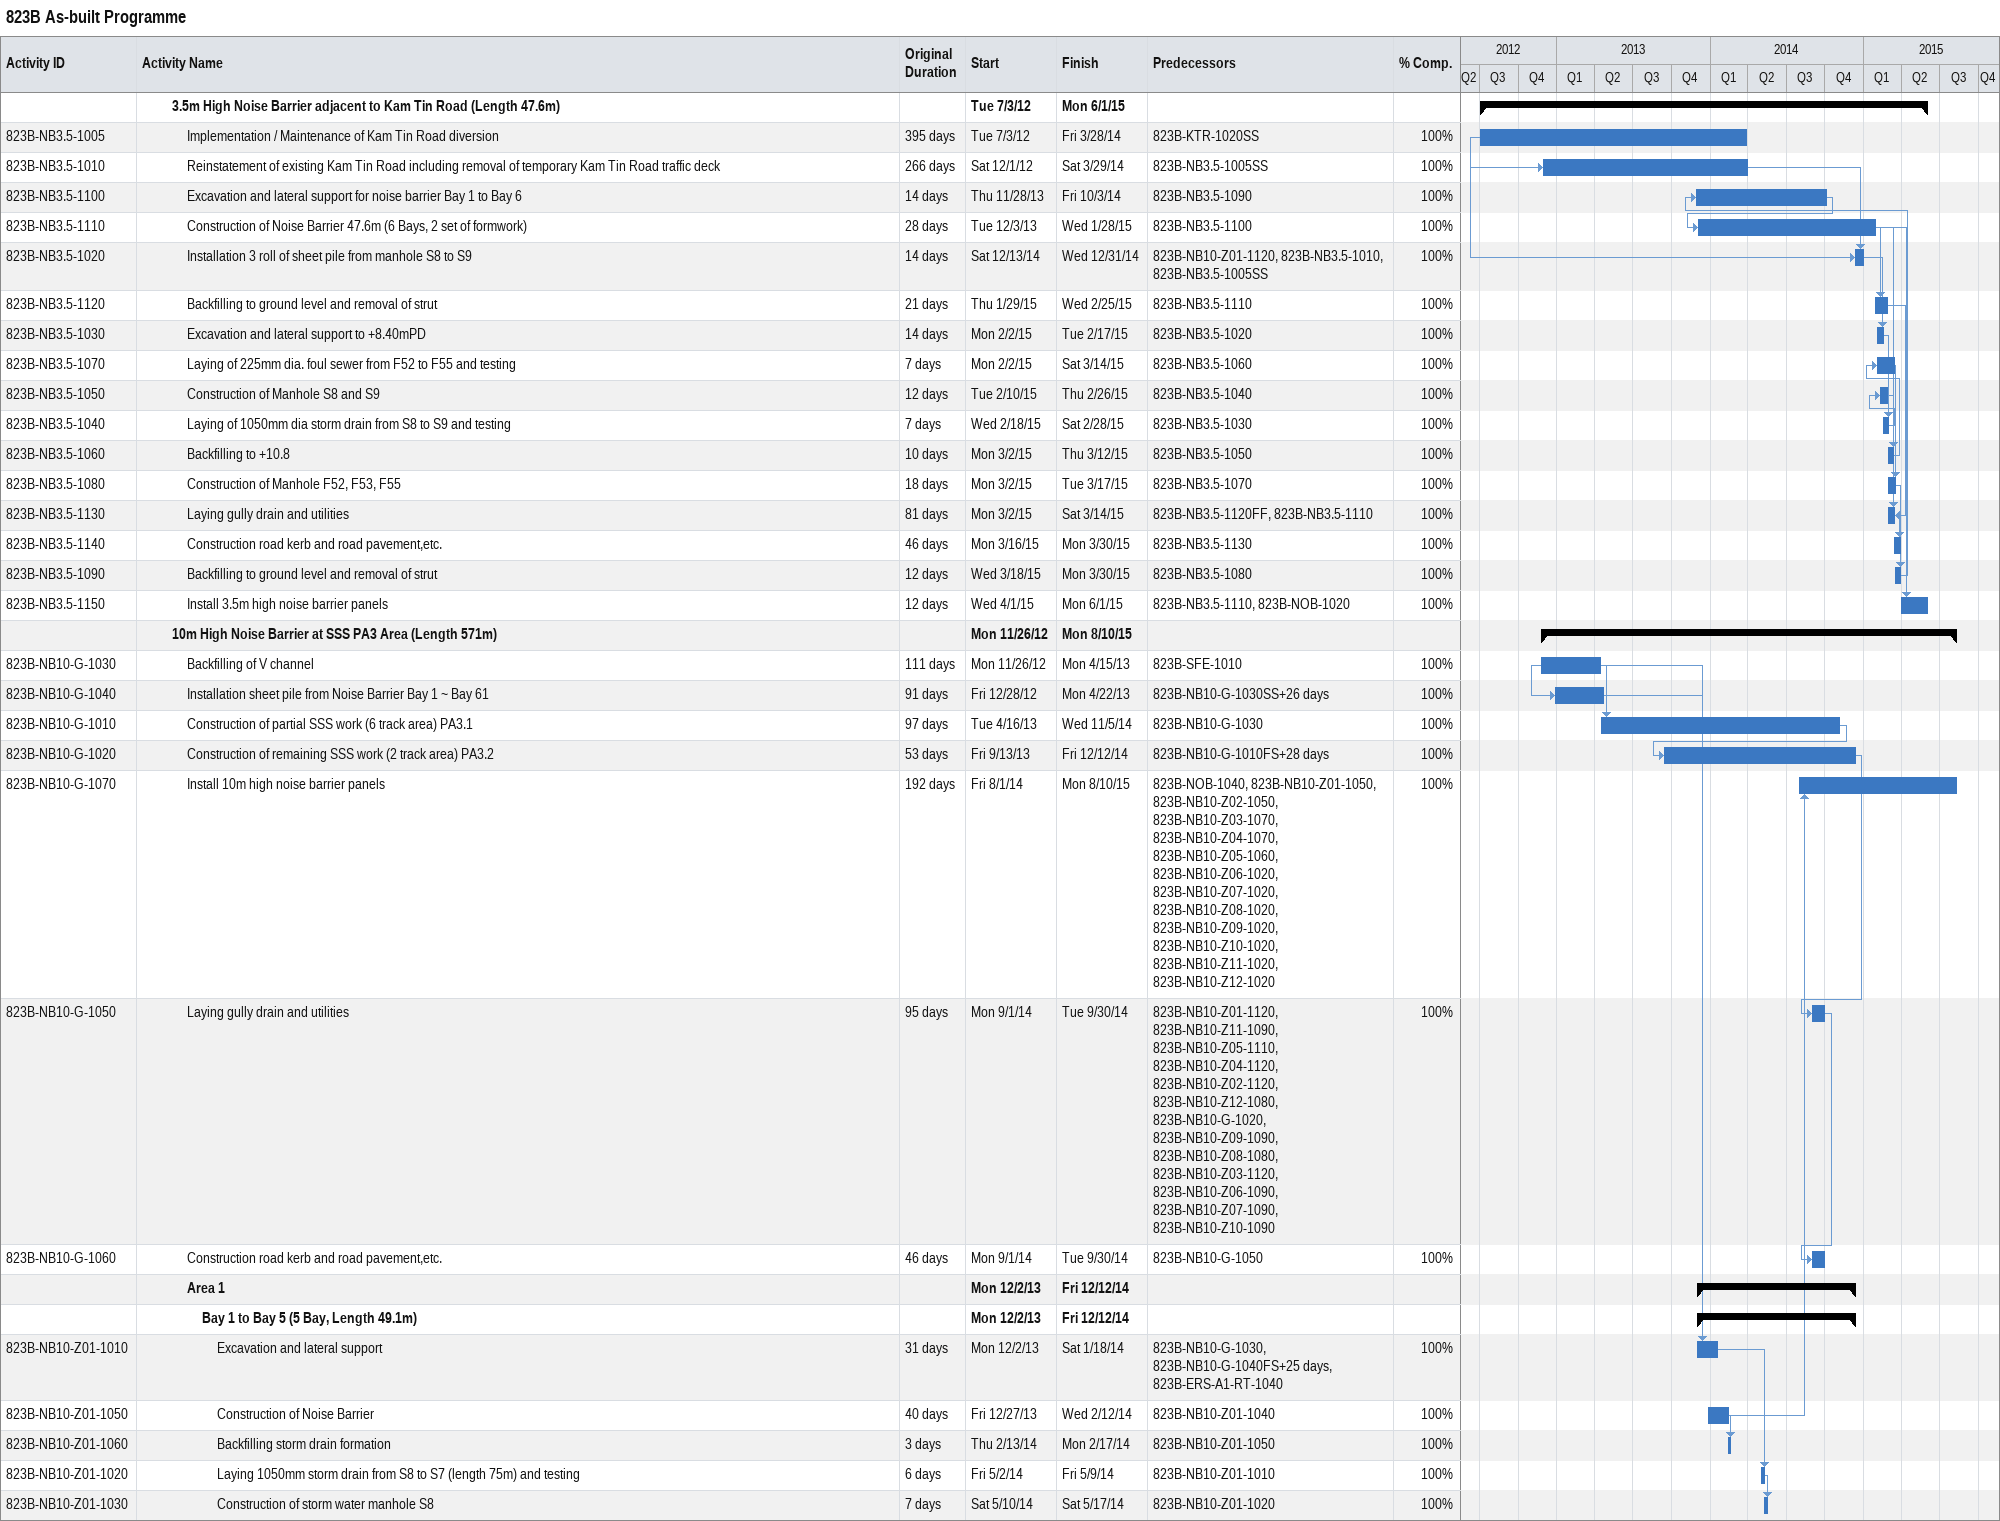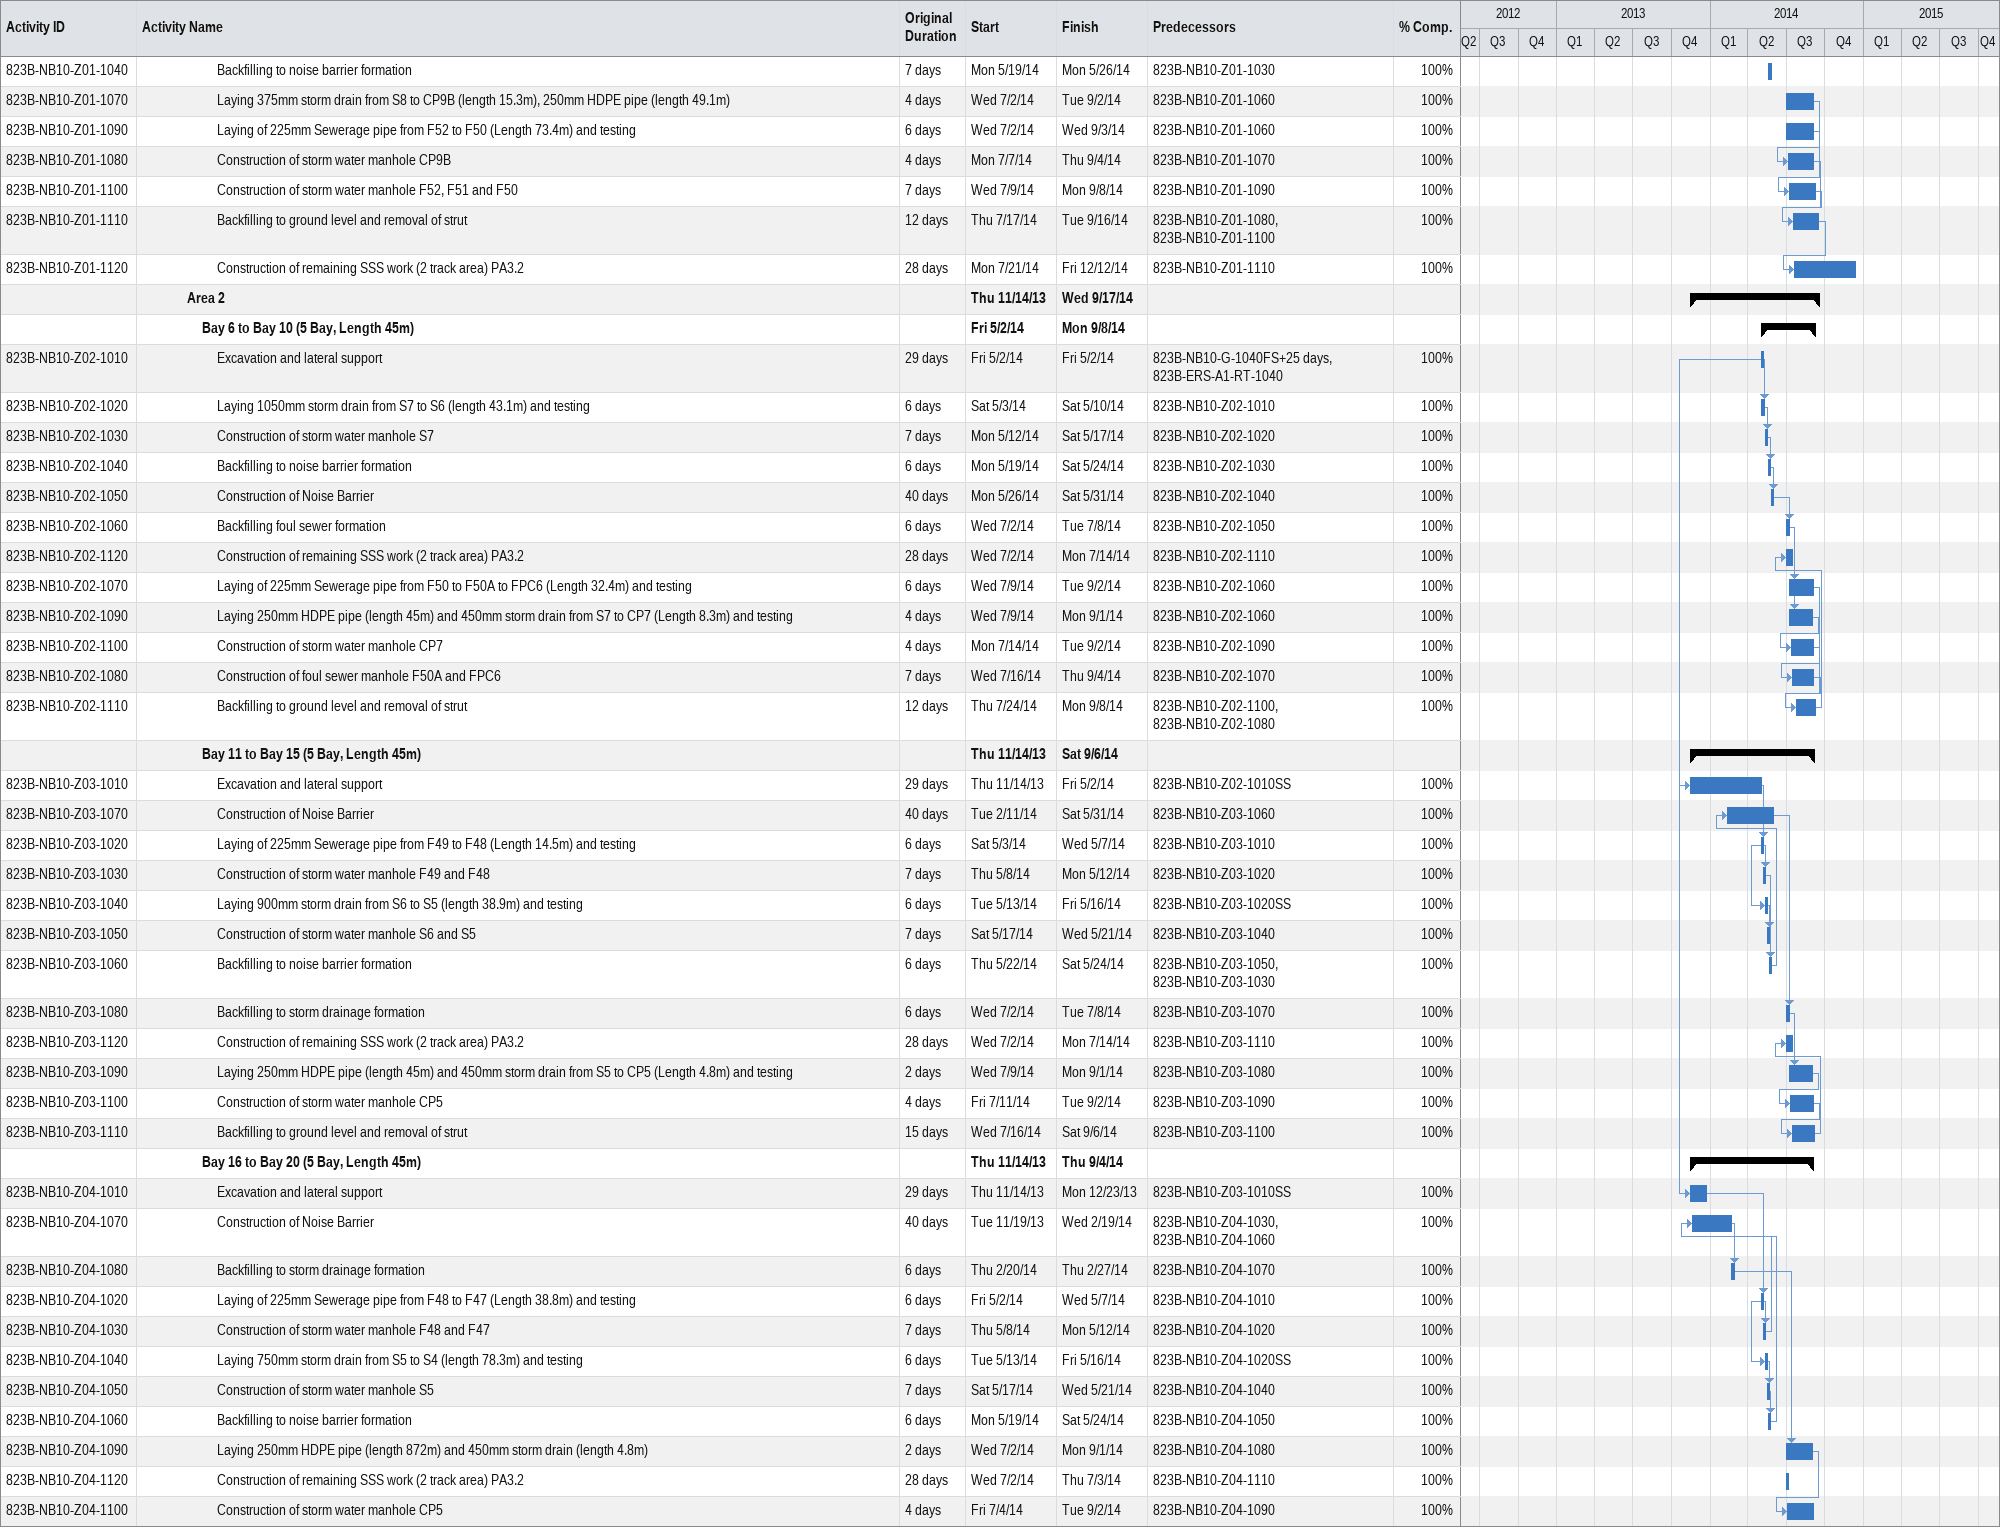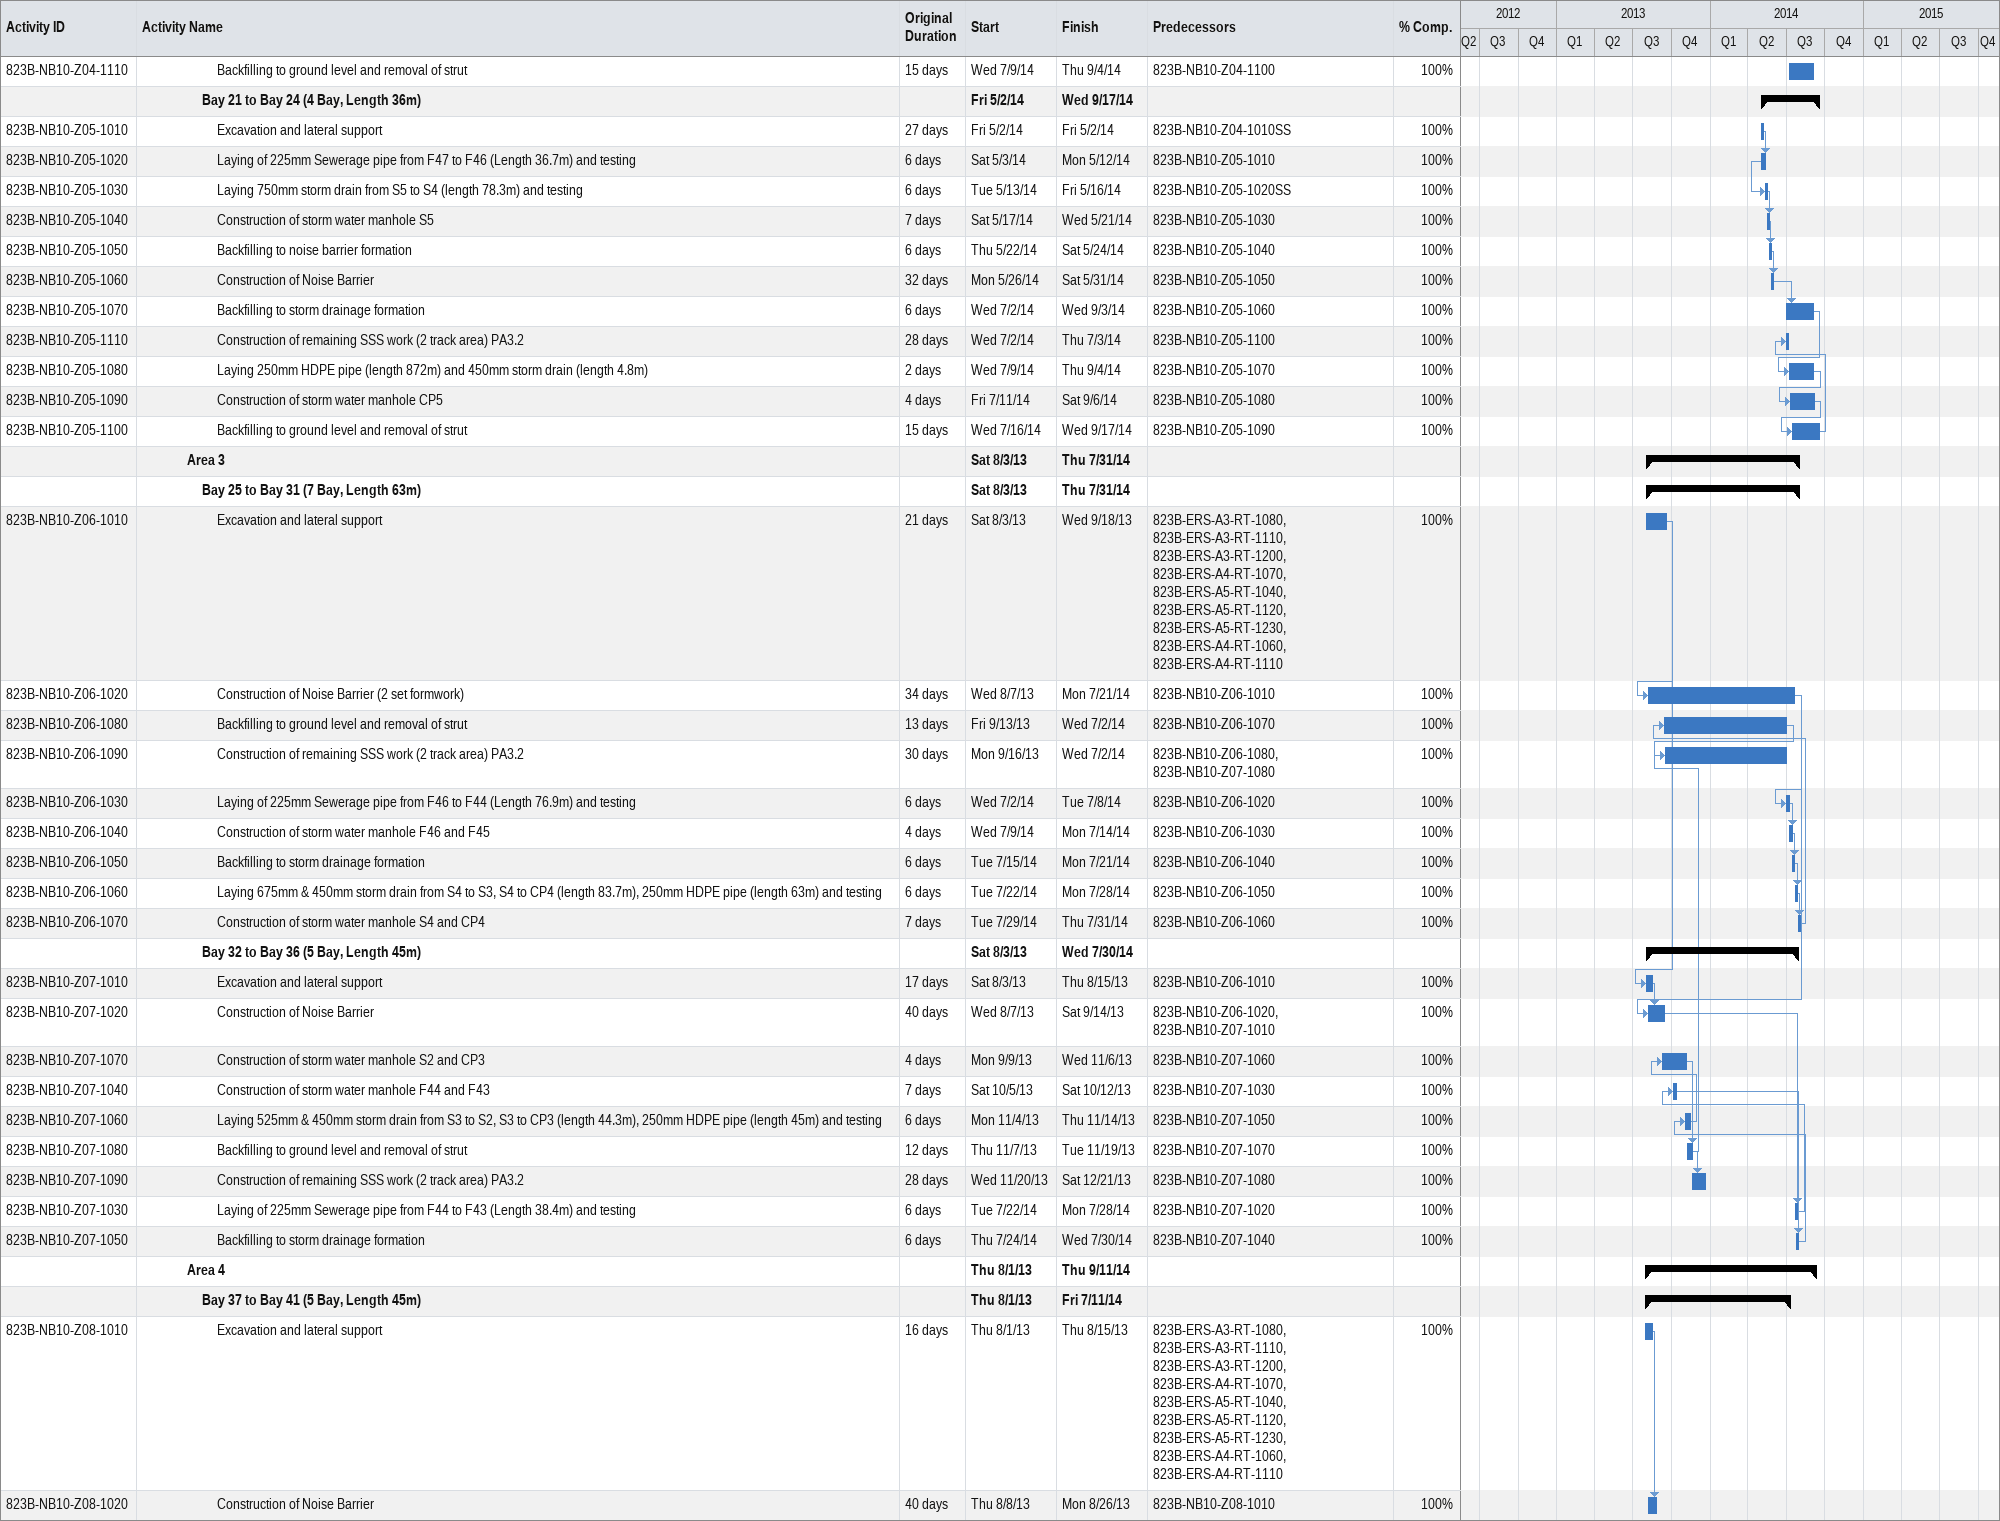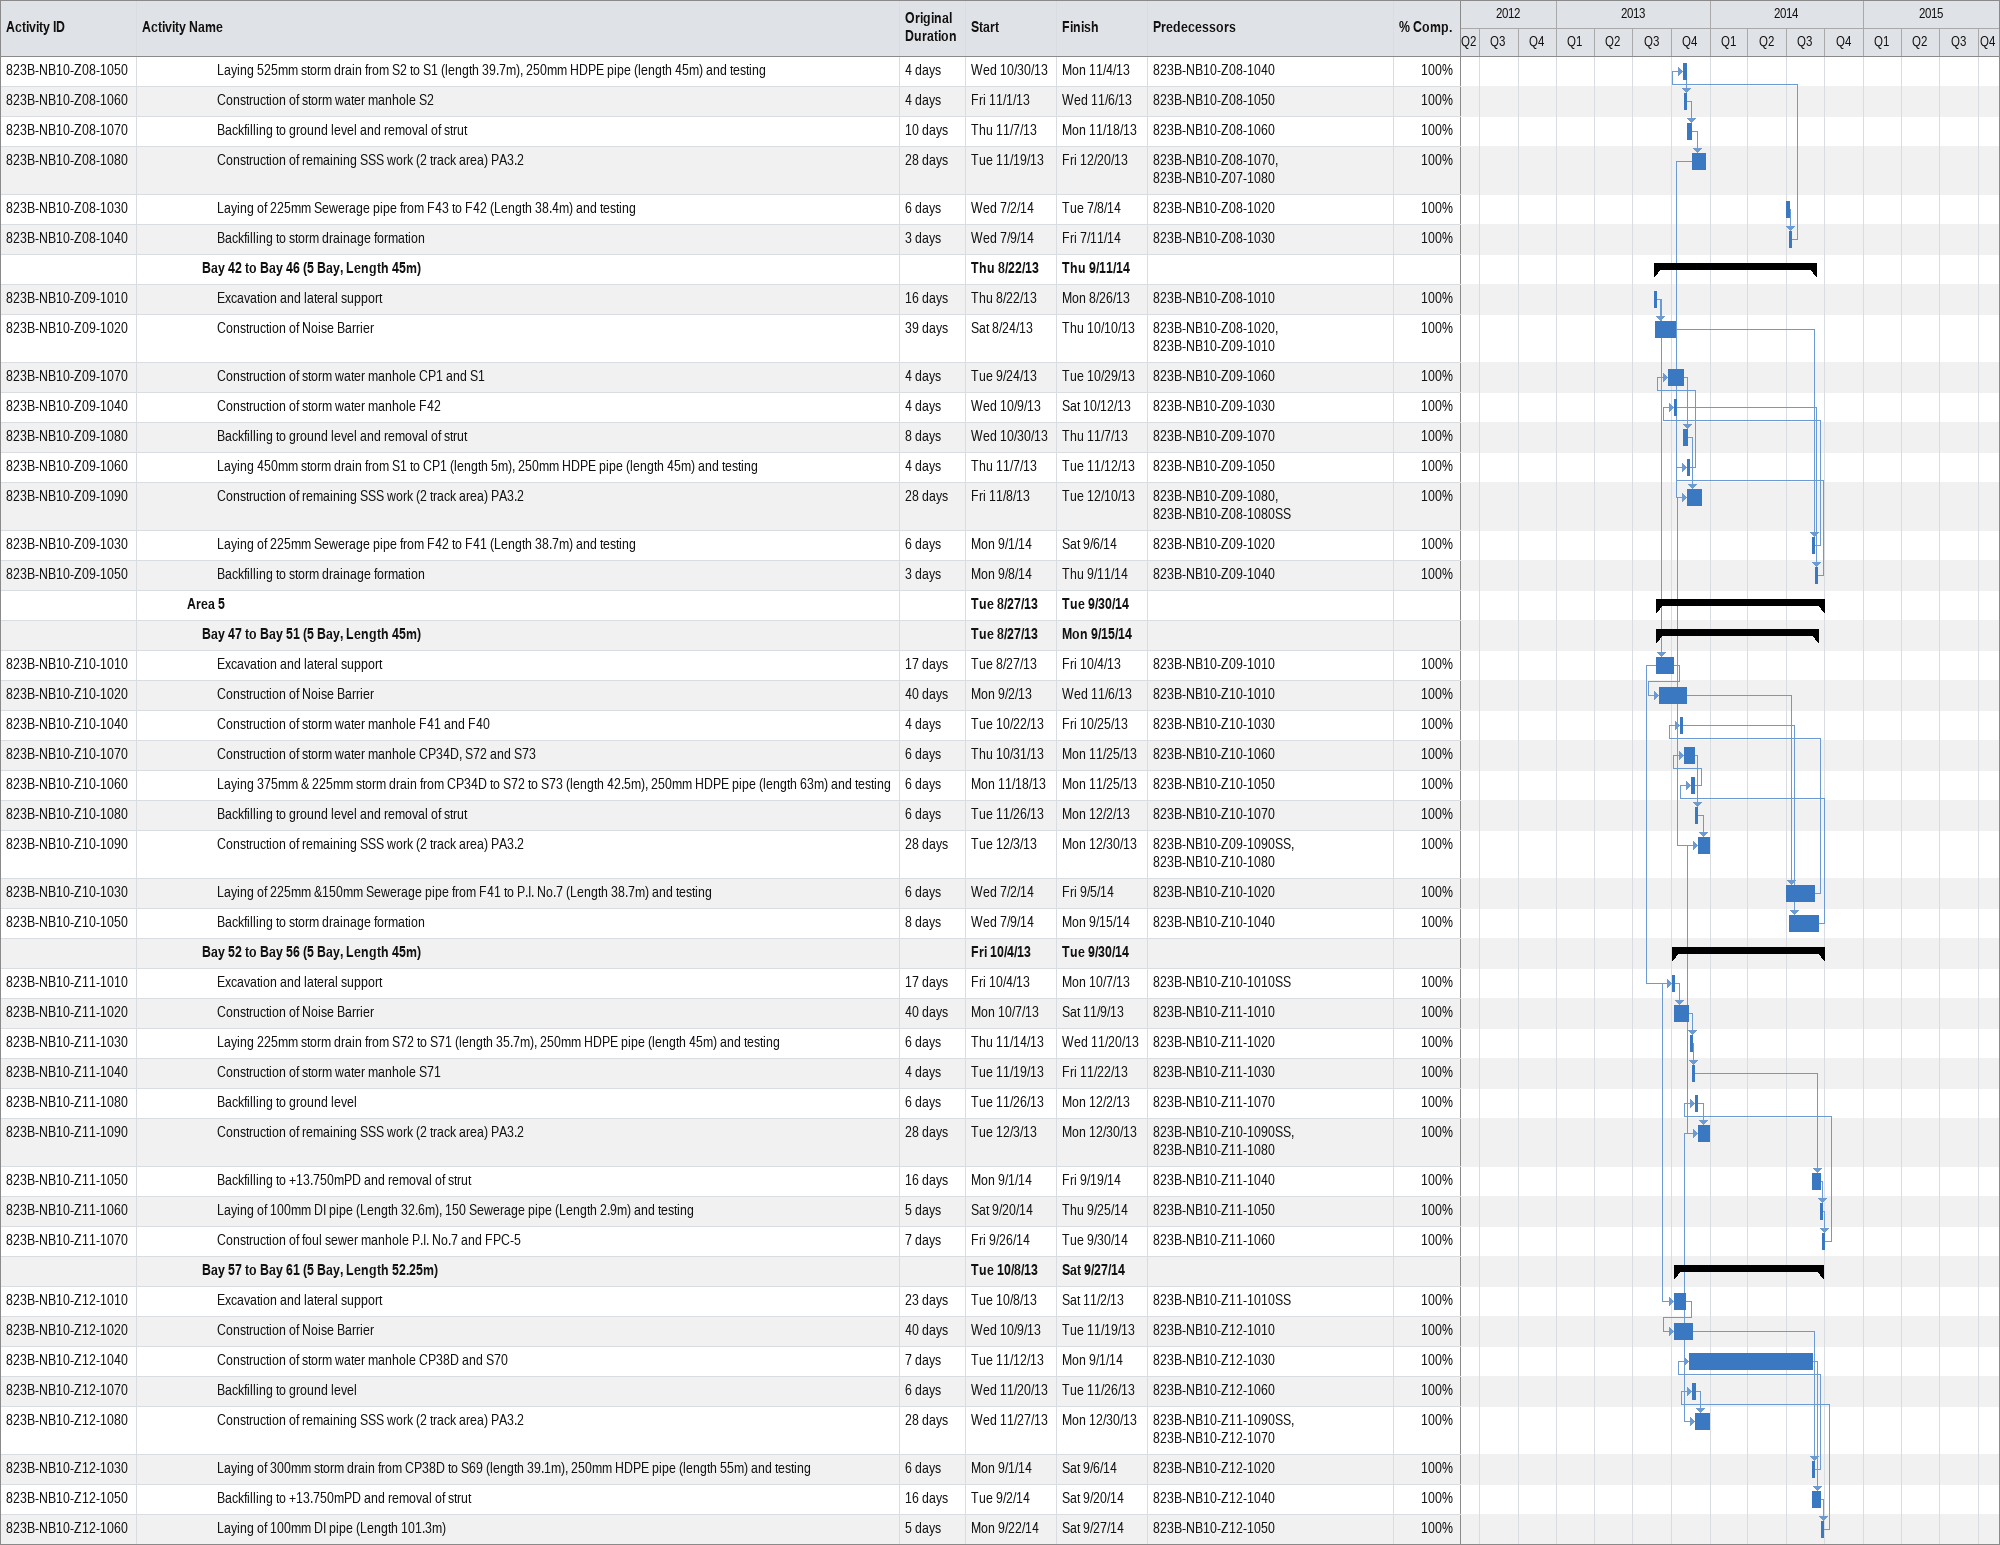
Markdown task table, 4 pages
823B As-built Programme

| ID | Level | Task | Original duration | Start | Finish | Predecessors | % complete |
|---|---|---|---|---|---|---|---|
|  | 3 | **3.5m High Noise Barrier adjacent to Kam Tin Road (Length 47.6m)** |  | 2012-07-03 | 2015-06-01 |  |  |
| 823B-NB3.5-1005 | 4 | Implementation / Maintenance of Kam Tin Road diversion | 395d | 2012-07-03 | 2014-03-28 | 823B-KTR-1020SS | 100 |
| 823B-NB3.5-1010 | 4 | Reinstatement of existing Kam Tin Road including removal of temporary Kam Tin Road traffic deck | 266d | 2012-12-01 | 2014-03-29 | 823B-NB3.5-1005SS | 100 |
| 823B-NB3.5-1100 | 4 | Excavation and lateral support for noise barrier Bay 1 to Bay 6 | 14d | 2013-11-28 | 2014-10-03 | 823B-NB3.5-1090 | 100 |
| 823B-NB3.5-1110 | 4 | Construction of Noise Barrier 47.6m (6 Bays, 2 set of formwork) | 28d | 2013-12-03 | 2015-01-28 | 823B-NB3.5-1100 | 100 |
| 823B-NB3.5-1020 | 4 | Installation 3 roll of sheet pile from manhole S8 to S9 | 14d | 2014-12-13 | 2014-12-31 | 823B-NB10-Z01-1120, 823B-NB3.5-1010, 823B-NB3.5-1005SS | 100 |
| 823B-NB3.5-1120 | 4 | Backfilling to ground level and removal of strut | 21d | 2015-01-29 | 2015-02-25 | 823B-NB3.5-1110 | 100 |
| 823B-NB3.5-1030 | 4 | Excavation and lateral support to +8.40mPD | 14d | 2015-02-02 | 2015-02-17 | 823B-NB3.5-1020 | 100 |
| 823B-NB3.5-1070 | 4 | Laying of 225mm dia. foul sewer from F52 to F55 and testing | 7d | 2015-02-02 | 2015-03-14 | 823B-NB3.5-1060 | 100 |
| 823B-NB3.5-1050 | 4 | Construction of Manhole S8 and S9 | 12d | 2015-02-10 | 2015-02-26 | 823B-NB3.5-1040 | 100 |
| 823B-NB3.5-1040 | 4 | Laying of 1050mm dia storm drain from S8 to S9 and testing | 7d | 2015-02-18 | 2015-02-28 | 823B-NB3.5-1030 | 100 |
| 823B-NB3.5-1060 | 4 | Backfilling to +10.8 | 10d | 2015-03-02 | 2015-03-12 | 823B-NB3.5-1050 | 100 |
| 823B-NB3.5-1080 | 4 | Construction of Manhole F52, F53, F55 | 18d | 2015-03-02 | 2015-03-17 | 823B-NB3.5-1070 | 100 |
| 823B-NB3.5-1130 | 4 | Laying gully drain and utilities | 81d | 2015-03-02 | 2015-03-14 | 823B-NB3.5-1120FF, 823B-NB3.5-1110 | 100 |
| 823B-NB3.5-1140 | 4 | Construction road kerb and road pavement,etc. | 46d | 2015-03-16 | 2015-03-30 | 823B-NB3.5-1130 | 100 |
| 823B-NB3.5-1090 | 4 | Backfilling to ground level and removal of strut | 12d | 2015-03-18 | 2015-03-30 | 823B-NB3.5-1080 | 100 |
| 823B-NB3.5-1150 | 4 | Install 3.5m high noise barrier panels | 12d | 2015-04-01 | 2015-06-01 | 823B-NB3.5-1110, 823B-NOB-1020 | 100 |
|  | 3 | **10m High Noise Barrier at SSS PA3 Area (Length 571m)** |  | 2012-11-26 | 2015-08-10 |  |  |
| 823B-NB10-G-1030 | 4 | Backfilling of V channel | 111d | 2012-11-26 | 2013-04-15 | 823B-SFE-1010 | 100 |
| 823B-NB10-G-1040 | 4 | Installation sheet pile from Noise Barrier Bay 1 ~ Bay 61 | 91d | 2012-12-28 | 2013-04-22 | 823B-NB10-G-1030SS+26d | 100 |
| 823B-NB10-G-1010 | 4 | Construction of partial SSS work (6 track area) PA3.1 | 97d | 2013-04-16 | 2014-11-05 | 823B-NB10-G-1030 | 100 |
| 823B-NB10-G-1020 | 4 | Construction of remaining SSS work (2 track area) PA3.2 | 53d | 2013-09-13 | 2014-12-12 | 823B-NB10-G-1010FS+28d | 100 |
| 823B-NB10-G-1070 | 4 | Install 10m high noise barrier panels | 192d | 2014-08-01 | 2015-08-10 | 823B-NOB-1040, 823B-NB10-Z01-1050, 823B-NB10-Z02-1050, 823B-NB10-Z03-1070, 823B-NB10-Z04-1070, 823B-NB10-Z05-1060, 823B-NB10-Z06-1020, 823B-NB10-Z07-1020, 823B-NB10-Z08-1020, 823B-NB10-Z09-1020, 823B-NB10-Z10-1020, 823B-NB10-Z11-1020, 823B-NB10-Z12-1020 | 100 |
| 823B-NB10-G-1050 | 4 | Laying gully drain and utilities | 95d | 2014-09-01 | 2014-09-30 | 823B-NB10-Z01-1120, 823B-NB10-Z11-1090, 823B-NB10-Z05-1110, 823B-NB10-Z04-1120, 823B-NB10-Z02-1120, 823B-NB10-Z12-1080, 823B-NB10-G-1020, 823B-NB10-Z09-1090, 823B-NB10-Z08-1080, 823B-NB10-Z03-1120, 823B-NB10-Z06-1090, 823B-NB10-Z07-1090, 823B-NB10-Z10-1090 | 100 |
| 823B-NB10-G-1060 | 4 | Construction road kerb and road pavement,etc. | 46d | 2014-09-01 | 2014-09-30 | 823B-NB10-G-1050 | 100 |
|  | 4 | **Area 1** |  | 2013-12-02 | 2014-12-12 |  |  |
|  | 5 | **Bay 1 to Bay 5 (5 Bay, Length 49.1m)** |  | 2013-12-02 | 2014-12-12 |  |  |
| 823B-NB10-Z01-1010 | 6 | Excavation and lateral support | 31d | 2013-12-02 | 2014-01-18 | 823B-NB10-G-1030, 823B-NB10-G-1040FS+25d, 823B-ERS-A1-RT-1040 | 100 |
| 823B-NB10-Z01-1050 | 6 | Construction of Noise Barrier | 40d | 2013-12-27 | 2014-02-12 | 823B-NB10-Z01-1040 | 100 |
| 823B-NB10-Z01-1060 | 6 | Backfilling storm drain formation | 3d | 2014-02-13 | 2014-02-17 | 823B-NB10-Z01-1050 | 100 |
| 823B-NB10-Z01-1020 | 6 | Laying 1050mm storm drain from S8 to S7 (length 75m) and testing | 6d | 2014-05-02 | 2014-05-09 | 823B-NB10-Z01-1010 | 100 |
| 823B-NB10-Z01-1030 | 6 | Construction of storm water manhole S8 | 7d | 2014-05-10 | 2014-05-17 | 823B-NB10-Z01-1020 | 100 |
| 823B-NB10-Z01-1040 | 6 | Backfilling to noise barrier formation | 7d | 2014-05-19 | 2014-05-26 | 823B-NB10-Z01-1030 | 100 |
| 823B-NB10-Z01-1070 | 6 | Laying 375mm storm drain from S8 to CP9B (length 15.3m), 250mm HDPE pipe (length 49.1m) | 4d | 2014-07-02 | 2014-09-02 | 823B-NB10-Z01-1060 | 100 |
| 823B-NB10-Z01-1090 | 6 | Laying of 225mm Sewerage pipe from F52 to F50 (Length 73.4m) and testing | 6d | 2014-07-02 | 2014-09-03 | 823B-NB10-Z01-1060 | 100 |
| 823B-NB10-Z01-1080 | 6 | Construction of storm water manhole CP9B | 4d | 2014-07-07 | 2014-09-04 | 823B-NB10-Z01-1070 | 100 |
| 823B-NB10-Z01-1100 | 6 | Construction of storm water manhole F52, F51 and F50 | 7d | 2014-07-09 | 2014-09-08 | 823B-NB10-Z01-1090 | 100 |
| 823B-NB10-Z01-1110 | 6 | Backfilling to ground level and removal of strut | 12d | 2014-07-17 | 2014-09-16 | 823B-NB10-Z01-1080, 823B-NB10-Z01-1100 | 100 |
| 823B-NB10-Z01-1120 | 6 | Construction of remaining SSS work (2 track area) PA3.2 | 28d | 2014-07-21 | 2014-12-12 | 823B-NB10-Z01-1110 | 100 |
|  | 4 | **Area 2** |  | 2013-11-14 | 2014-09-17 |  |  |
|  | 5 | **Bay 6 to Bay 10 (5 Bay, Length 45m)** |  | 2014-05-02 | 2014-09-08 |  |  |
| 823B-NB10-Z02-1010 | 6 | Excavation and lateral support | 29d | 2014-05-02 | 2014-05-02 | 823B-NB10-G-1040FS+25d, 823B-ERS-A1-RT-1040 | 100 |
| 823B-NB10-Z02-1020 | 6 | Laying 1050mm storm drain from S7 to S6 (length 43.1m) and testing | 6d | 2014-05-03 | 2014-05-10 | 823B-NB10-Z02-1010 | 100 |
| 823B-NB10-Z02-1030 | 6 | Construction of storm water manhole S7 | 7d | 2014-05-12 | 2014-05-17 | 823B-NB10-Z02-1020 | 100 |
| 823B-NB10-Z02-1040 | 6 | Backfilling to noise barrier formation | 6d | 2014-05-19 | 2014-05-24 | 823B-NB10-Z02-1030 | 100 |
| 823B-NB10-Z02-1050 | 6 | Construction of Noise Barrier | 40d | 2014-05-26 | 2014-05-31 | 823B-NB10-Z02-1040 | 100 |
| 823B-NB10-Z02-1060 | 6 | Backfilling foul sewer formation | 6d | 2014-07-02 | 2014-07-08 | 823B-NB10-Z02-1050 | 100 |
| 823B-NB10-Z02-1120 | 6 | Construction of remaining SSS work (2 track area) PA3.2 | 28d | 2014-07-02 | 2014-07-14 | 823B-NB10-Z02-1110 | 100 |
| 823B-NB10-Z02-1070 | 6 | Laying of 225mm Sewerage pipe from F50 to F50A to FPC6 (Length 32.4m) and testing | 6d | 2014-07-09 | 2014-09-02 | 823B-NB10-Z02-1060 | 100 |
| 823B-NB10-Z02-1090 | 6 | Laying 250mm HDPE pipe (length 45m) and 450mm storm drain from S7 to CP7 (Length 8.3m) and testing | 4d | 2014-07-09 | 2014-09-01 | 823B-NB10-Z02-1060 | 100 |
| 823B-NB10-Z02-1100 | 6 | Construction of storm water manhole CP7 | 4d | 2014-07-14 | 2014-09-02 | 823B-NB10-Z02-1090 | 100 |
| 823B-NB10-Z02-1080 | 6 | Construction of foul sewer manhole F50A and FPC6 | 7d | 2014-07-16 | 2014-09-04 | 823B-NB10-Z02-1070 | 100 |
| 823B-NB10-Z02-1110 | 6 | Backfilling to ground level and removal of strut | 12d | 2014-07-24 | 2014-09-08 | 823B-NB10-Z02-1100, 823B-NB10-Z02-1080 | 100 |
|  | 5 | **Bay 11 to Bay 15 (5 Bay, Length 45m)** |  | 2013-11-14 | 2014-09-06 |  |  |
| 823B-NB10-Z03-1010 | 6 | Excavation and lateral support | 29d | 2013-11-14 | 2014-05-02 | 823B-NB10-Z02-1010SS | 100 |
| 823B-NB10-Z03-1070 | 6 | Construction of Noise Barrier | 40d | 2014-02-11 | 2014-05-31 | 823B-NB10-Z03-1060 | 100 |
| 823B-NB10-Z03-1020 | 6 | Laying of 225mm Sewerage pipe from F49 to F48 (Length 14.5m) and testing | 6d | 2014-05-03 | 2014-05-07 | 823B-NB10-Z03-1010 | 100 |
| 823B-NB10-Z03-1030 | 6 | Construction of storm water manhole F49 and F48 | 7d | 2014-05-08 | 2014-05-12 | 823B-NB10-Z03-1020 | 100 |
| 823B-NB10-Z03-1040 | 6 | Laying 900mm storm drain from S6 to S5 (length 38.9m) and testing | 6d | 2014-05-13 | 2014-05-16 | 823B-NB10-Z03-1020SS | 100 |
| 823B-NB10-Z03-1050 | 6 | Construction of storm water manhole S6 and S5 | 7d | 2014-05-17 | 2014-05-21 | 823B-NB10-Z03-1040 | 100 |
| 823B-NB10-Z03-1060 | 6 | Backfilling to noise barrier formation | 6d | 2014-05-22 | 2014-05-24 | 823B-NB10-Z03-1050, 823B-NB10-Z03-1030 | 100 |
| 823B-NB10-Z03-1080 | 6 | Backfilling to storm drainage formation | 6d | 2014-07-02 | 2014-07-08 | 823B-NB10-Z03-1070 | 100 |
| 823B-NB10-Z03-1120 | 6 | Construction of remaining SSS work (2 track area) PA3.2 | 28d | 2014-07-02 | 2014-07-14 | 823B-NB10-Z03-1110 | 100 |
| 823B-NB10-Z03-1090 | 6 | Laying 250mm HDPE pipe (length 45m) and 450mm storm drain from S5 to CP5 (Length 4.8m) and testing | 2d | 2014-07-09 | 2014-09-01 | 823B-NB10-Z03-1080 | 100 |
| 823B-NB10-Z03-1100 | 6 | Construction of storm water manhole CP5 | 4d | 2014-07-11 | 2014-09-02 | 823B-NB10-Z03-1090 | 100 |
| 823B-NB10-Z03-1110 | 6 | Backfilling to ground level and removal of strut | 15d | 2014-07-16 | 2014-09-06 | 823B-NB10-Z03-1100 | 100 |
|  | 5 | **Bay 16 to Bay 20 (5 Bay, Length 45m)** |  | 2013-11-14 | 2014-09-04 |  |  |
| 823B-NB10-Z04-1010 | 6 | Excavation and lateral support | 29d | 2013-11-14 | 2013-12-23 | 823B-NB10-Z03-1010SS | 100 |
| 823B-NB10-Z04-1070 | 6 | Construction of Noise Barrier | 40d | 2013-11-19 | 2014-02-19 | 823B-NB10-Z04-1030, 823B-NB10-Z04-1060 | 100 |
| 823B-NB10-Z04-1080 | 6 | Backfilling to storm drainage formation | 6d | 2014-02-20 | 2014-02-27 | 823B-NB10-Z04-1070 | 100 |
| 823B-NB10-Z04-1020 | 6 | Laying of 225mm Sewerage pipe from F48 to F47 (Length 38.8m) and testing | 6d | 2014-05-02 | 2014-05-07 | 823B-NB10-Z04-1010 | 100 |
| 823B-NB10-Z04-1030 | 6 | Construction of storm water manhole F48 and F47 | 7d | 2014-05-08 | 2014-05-12 | 823B-NB10-Z04-1020 | 100 |
| 823B-NB10-Z04-1040 | 6 | Laying 750mm storm drain from S5 to S4 (length 78.3m) and testing | 6d | 2014-05-13 | 2014-05-16 | 823B-NB10-Z04-1020SS | 100 |
| 823B-NB10-Z04-1050 | 6 | Construction of storm water manhole S5 | 7d | 2014-05-17 | 2014-05-21 | 823B-NB10-Z04-1040 | 100 |
| 823B-NB10-Z04-1060 | 6 | Backfilling to noise barrier formation | 6d | 2014-05-19 | 2014-05-24 | 823B-NB10-Z04-1050 | 100 |
| 823B-NB10-Z04-1090 | 6 | Laying 250mm HDPE pipe (length 872m) and 450mm storm drain (length 4.8m) | 2d | 2014-07-02 | 2014-09-01 | 823B-NB10-Z04-1080 | 100 |
| 823B-NB10-Z04-1120 | 6 | Construction of remaining SSS work (2 track area) PA3.2 | 28d | 2014-07-02 | 2014-07-03 | 823B-NB10-Z04-1110 | 100 |
| 823B-NB10-Z04-1100 | 6 | Construction of storm water manhole CP5 | 4d | 2014-07-04 | 2014-09-02 | 823B-NB10-Z04-1090 | 100 |
| 823B-NB10-Z04-1110 | 6 | Backfilling to ground level and removal of strut | 15d | 2014-07-09 | 2014-09-04 | 823B-NB10-Z04-1100 | 100 |
|  | 5 | **Bay 21 to Bay 24 (4 Bay, Length 36m)** |  | 2014-05-02 | 2014-09-17 |  |  |
| 823B-NB10-Z05-1010 | 6 | Excavation and lateral support | 27d | 2014-05-02 | 2014-05-02 | 823B-NB10-Z04-1010SS | 100 |
| 823B-NB10-Z05-1020 | 6 | Laying of 225mm Sewerage pipe from F47 to F46 (Length 36.7m) and testing | 6d | 2014-05-03 | 2014-05-12 | 823B-NB10-Z05-1010 | 100 |
| 823B-NB10-Z05-1030 | 6 | Laying 750mm storm drain from S5 to S4 (length 78.3m) and testing | 6d | 2014-05-13 | 2014-05-16 | 823B-NB10-Z05-1020SS | 100 |
| 823B-NB10-Z05-1040 | 6 | Construction of storm water manhole S5 | 7d | 2014-05-17 | 2014-05-21 | 823B-NB10-Z05-1030 | 100 |
| 823B-NB10-Z05-1050 | 6 | Backfilling to noise barrier formation | 6d | 2014-05-22 | 2014-05-24 | 823B-NB10-Z05-1040 | 100 |
| 823B-NB10-Z05-1060 | 6 | Construction of Noise Barrier | 32d | 2014-05-26 | 2014-05-31 | 823B-NB10-Z05-1050 | 100 |
| 823B-NB10-Z05-1070 | 6 | Backfilling to storm drainage formation | 6d | 2014-07-02 | 2014-09-03 | 823B-NB10-Z05-1060 | 100 |
| 823B-NB10-Z05-1110 | 6 | Construction of remaining SSS work (2 track area) PA3.2 | 28d | 2014-07-02 | 2014-07-03 | 823B-NB10-Z05-1100 | 100 |
| 823B-NB10-Z05-1080 | 6 | Laying 250mm HDPE pipe (length 872m) and 450mm storm drain (length 4.8m) | 2d | 2014-07-09 | 2014-09-04 | 823B-NB10-Z05-1070 | 100 |
| 823B-NB10-Z05-1090 | 6 | Construction of storm water manhole CP5 | 4d | 2014-07-11 | 2014-09-06 | 823B-NB10-Z05-1080 | 100 |
| 823B-NB10-Z05-1100 | 6 | Backfilling to ground level and removal of strut | 15d | 2014-07-16 | 2014-09-17 | 823B-NB10-Z05-1090 | 100 |
|  | 4 | **Area 3** |  | 2013-08-03 | 2014-07-31 |  |  |
|  | 5 | **Bay 25 to Bay 31 (7 Bay, Length 63m)** |  | 2013-08-03 | 2014-07-31 |  |  |
| 823B-NB10-Z06-1010 | 6 | Excavation and lateral support | 21d | 2013-08-03 | 2013-09-18 | 823B-ERS-A3-RT-1080, 823B-ERS-A3-RT-1110, 823B-ERS-A3-RT-1200, 823B-ERS-A4-RT-1070, 823B-ERS-A5-RT-1040, 823B-ERS-A5-RT-1120, 823B-ERS-A5-RT-1230, 823B-ERS-A4-RT-1060, 823B-ERS-A4-RT-1110 | 100 |
| 823B-NB10-Z06-1020 | 6 | Construction of Noise Barrier (2 set formwork) | 34d | 2013-08-07 | 2014-07-21 | 823B-NB10-Z06-1010 | 100 |
| 823B-NB10-Z06-1080 | 6 | Backfilling to ground level and removal of strut | 13d | 2013-09-13 | 2014-07-02 | 823B-NB10-Z06-1070 | 100 |
| 823B-NB10-Z06-1090 | 6 | Construction of remaining SSS work (2 track area) PA3.2 | 30d | 2013-09-16 | 2014-07-02 | 823B-NB10-Z06-1080, 823B-NB10-Z07-1080 | 100 |
| 823B-NB10-Z06-1030 | 6 | Laying of 225mm Sewerage pipe from F46 to F44 (Length 76.9m) and testing | 6d | 2014-07-02 | 2014-07-08 | 823B-NB10-Z06-1020 | 100 |
| 823B-NB10-Z06-1040 | 6 | Construction of storm water manhole F46 and F45 | 4d | 2014-07-09 | 2014-07-14 | 823B-NB10-Z06-1030 | 100 |
| 823B-NB10-Z06-1050 | 6 | Backfilling to storm drainage formation | 6d | 2014-07-15 | 2014-07-21 | 823B-NB10-Z06-1040 | 100 |
| 823B-NB10-Z06-1060 | 6 | Laying 675mm & 450mm storm drain from S4 to S3, S4 to CP4 (length 83.7m), 250mm HDPE pipe (length 63m) and testing | 6d | 2014-07-22 | 2014-07-28 | 823B-NB10-Z06-1050 | 100 |
| 823B-NB10-Z06-1070 | 6 | Construction of storm water manhole S4 and CP4 | 7d | 2014-07-29 | 2014-07-31 | 823B-NB10-Z06-1060 | 100 |
|  | 5 | **Bay 32 to Bay 36 (5 Bay, Length 45m)** |  | 2013-08-03 | 2014-07-30 |  |  |
| 823B-NB10-Z07-1010 | 6 | Excavation and lateral support | 17d | 2013-08-03 | 2013-08-15 | 823B-NB10-Z06-1010 | 100 |
| 823B-NB10-Z07-1020 | 6 | Construction of Noise Barrier | 40d | 2013-08-07 | 2013-09-14 | 823B-NB10-Z06-1020, 823B-NB10-Z07-1010 | 100 |
| 823B-NB10-Z07-1070 | 6 | Construction of storm water manhole S2 and CP3 | 4d | 2013-09-09 | 2013-11-06 | 823B-NB10-Z07-1060 | 100 |
| 823B-NB10-Z07-1040 | 6 | Construction of storm water manhole F44 and F43 | 7d | 2013-10-05 | 2013-10-12 | 823B-NB10-Z07-1030 | 100 |
| 823B-NB10-Z07-1060 | 6 | Laying 525mm & 450mm storm drain from S3 to S2, S3 to CP3 (length 44.3m), 250mm HDPE pipe (length 45m) and testing | 6d | 2013-11-04 | 2013-11-14 | 823B-NB10-Z07-1050 | 100 |
| 823B-NB10-Z07-1080 | 6 | Backfilling to ground level and removal of strut | 12d | 2013-11-07 | 2013-11-19 | 823B-NB10-Z07-1070 | 100 |
| 823B-NB10-Z07-1090 | 6 | Construction of remaining SSS work (2 track area) PA3.2 | 28d | 2013-11-20 | 2013-12-21 | 823B-NB10-Z07-1080 | 100 |
| 823B-NB10-Z07-1030 | 6 | Laying of 225mm Sewerage pipe from F44 to F43 (Length 38.4m) and testing | 6d | 2014-07-22 | 2014-07-28 | 823B-NB10-Z07-1020 | 100 |
| 823B-NB10-Z07-1050 | 6 | Backfilling to storm drainage formation | 6d | 2014-07-24 | 2014-07-30 | 823B-NB10-Z07-1040 | 100 |
|  | 4 | **Area 4** |  | 2013-08-01 | 2014-09-11 |  |  |
|  | 5 | **Bay 37 to Bay 41 (5 Bay, Length 45m)** |  | 2013-08-01 | 2014-07-11 |  |  |
| 823B-NB10-Z08-1010 | 6 | Excavation and lateral support | 16d | 2013-08-01 | 2013-08-15 | 823B-ERS-A3-RT-1080, 823B-ERS-A3-RT-1110, 823B-ERS-A3-RT-1200, 823B-ERS-A4-RT-1070, 823B-ERS-A5-RT-1040, 823B-ERS-A5-RT-1120, 823B-ERS-A5-RT-1230, 823B-ERS-A4-RT-1060, 823B-ERS-A4-RT-1110 | 100 |
| 823B-NB10-Z08-1020 | 6 | Construction of Noise Barrier | 40d | 2013-08-08 | 2013-08-26 | 823B-NB10-Z08-1010 | 100 |
| 823B-NB10-Z08-1050 | 6 | Laying 525mm storm drain from S2 to S1 (length 39.7m), 250mm HDPE pipe (length 45m) and testing | 4d | 2013-10-30 | 2013-11-04 | 823B-NB10-Z08-1040 | 100 |
| 823B-NB10-Z08-1060 | 6 | Construction of storm water manhole S2 | 4d | 2013-11-01 | 2013-11-06 | 823B-NB10-Z08-1050 | 100 |
| 823B-NB10-Z08-1070 | 6 | Backfilling to ground level and removal of strut | 10d | 2013-11-07 | 2013-11-18 | 823B-NB10-Z08-1060 | 100 |
| 823B-NB10-Z08-1080 | 6 | Construction of remaining SSS work (2 track area) PA3.2 | 28d | 2013-11-19 | 2013-12-20 | 823B-NB10-Z08-1070, 823B-NB10-Z07-1080 | 100 |
| 823B-NB10-Z08-1030 | 6 | Laying of 225mm Sewerage pipe from F43 to F42 (Length 38.4m) and testing | 6d | 2014-07-02 | 2014-07-08 | 823B-NB10-Z08-1020 | 100 |
| 823B-NB10-Z08-1040 | 6 | Backfilling to storm drainage formation | 3d | 2014-07-09 | 2014-07-11 | 823B-NB10-Z08-1030 | 100 |
|  | 5 | **Bay 42 to Bay 46 (5 Bay, Length 45m)** |  | 2013-08-22 | 2014-09-11 |  |  |
| 823B-NB10-Z09-1010 | 6 | Excavation and lateral support | 16d | 2013-08-22 | 2013-08-26 | 823B-NB10-Z08-1010 | 100 |
| 823B-NB10-Z09-1020 | 6 | Construction of Noise Barrier | 39d | 2013-08-24 | 2013-10-10 | 823B-NB10-Z08-1020, 823B-NB10-Z09-1010 | 100 |
| 823B-NB10-Z09-1070 | 6 | Construction of storm water manhole CP1 and S1 | 4d | 2013-09-24 | 2013-10-29 | 823B-NB10-Z09-1060 | 100 |
| 823B-NB10-Z09-1040 | 6 | Construction of storm water manhole F42 | 4d | 2013-10-09 | 2013-10-12 | 823B-NB10-Z09-1030 | 100 |
| 823B-NB10-Z09-1080 | 6 | Backfilling to ground level and removal of strut | 8d | 2013-10-30 | 2013-11-07 | 823B-NB10-Z09-1070 | 100 |
| 823B-NB10-Z09-1060 | 6 | Laying 450mm storm drain from S1 to CP1 (length 5m), 250mm HDPE pipe (length 45m) and testing | 4d | 2013-11-07 | 2013-11-12 | 823B-NB10-Z09-1050 | 100 |
| 823B-NB10-Z09-1090 | 6 | Construction of remaining SSS work (2 track area) PA3.2 | 28d | 2013-11-08 | 2013-12-10 | 823B-NB10-Z09-1080, 823B-NB10-Z08-1080SS | 100 |
| 823B-NB10-Z09-1030 | 6 | Laying of 225mm Sewerage pipe from F42 to F41 (Length 38.7m) and testing | 6d | 2014-09-01 | 2014-09-06 | 823B-NB10-Z09-1020 | 100 |
| 823B-NB10-Z09-1050 | 6 | Backfilling to storm drainage formation | 3d | 2014-09-08 | 2014-09-11 | 823B-NB10-Z09-1040 | 100 |
|  | 4 | **Area 5** |  | 2013-08-27 | 2014-09-30 |  |  |
|  | 5 | **Bay 47 to Bay 51 (5 Bay, Length 45m)** |  | 2013-08-27 | 2014-09-15 |  |  |
| 823B-NB10-Z10-1010 | 6 | Excavation and lateral support | 17d | 2013-08-27 | 2013-10-04 | 823B-NB10-Z09-1010 | 100 |
| 823B-NB10-Z10-1020 | 6 | Construction of Noise Barrier | 40d | 2013-09-02 | 2013-11-06 | 823B-NB10-Z10-1010 | 100 |
| 823B-NB10-Z10-1040 | 6 | Construction of storm water manhole F41 and F40 | 4d | 2013-10-22 | 2013-10-25 | 823B-NB10-Z10-1030 | 100 |
| 823B-NB10-Z10-1070 | 6 | Construction of storm water manhole CP34D, S72 and S73 | 6d | 2013-10-31 | 2013-11-25 | 823B-NB10-Z10-1060 | 100 |
| 823B-NB10-Z10-1060 | 6 | Laying 375mm & 225mm storm drain from CP34D to S72 to S73 (length 42.5m), 250mm HDPE pipe (length 63m) and testing | 6d | 2013-11-18 | 2013-11-25 | 823B-NB10-Z10-1050 | 100 |
| 823B-NB10-Z10-1080 | 6 | Backfilling to ground level and removal of strut | 6d | 2013-11-26 | 2013-12-02 | 823B-NB10-Z10-1070 | 100 |
| 823B-NB10-Z10-1090 | 6 | Construction of remaining SSS work (2 track area) PA3.2 | 28d | 2013-12-03 | 2013-12-30 | 823B-NB10-Z09-1090SS, 823B-NB10-Z10-1080 | 100 |
| 823B-NB10-Z10-1030 | 6 | Laying of 225mm &150mm Sewerage pipe from F41 to P.I. No.7 (Length 38.7m) and testing | 6d | 2014-07-02 | 2014-09-05 | 823B-NB10-Z10-1020 | 100 |
| 823B-NB10-Z10-1050 | 6 | Backfilling to storm drainage formation | 8d | 2014-07-09 | 2014-09-15 | 823B-NB10-Z10-1040 | 100 |
|  | 5 | **Bay 52 to Bay 56 (5 Bay, Length 45m)** |  | 2013-10-04 | 2014-09-30 |  |  |
| 823B-NB10-Z11-1010 | 6 | Excavation and lateral support | 17d | 2013-10-04 | 2013-10-07 | 823B-NB10-Z10-1010SS | 100 |
| 823B-NB10-Z11-1020 | 6 | Construction of Noise Barrier | 40d | 2013-10-07 | 2013-11-09 | 823B-NB10-Z11-1010 | 100 |
| 823B-NB10-Z11-1030 | 6 | Laying 225mm storm drain from S72 to S71 (length 35.7m), 250mm HDPE pipe (length 45m) and testing | 6d | 2013-11-14 | 2013-11-20 | 823B-NB10-Z11-1020 | 100 |
| 823B-NB10-Z11-1040 | 6 | Construction of storm water manhole S71 | 4d | 2013-11-19 | 2013-11-22 | 823B-NB10-Z11-1030 | 100 |
| 823B-NB10-Z11-1080 | 6 | Backfilling to ground level | 6d | 2013-11-26 | 2013-12-02 | 823B-NB10-Z11-1070 | 100 |
| 823B-NB10-Z11-1090 | 6 | Construction of remaining SSS work (2 track area) PA3.2 | 28d | 2013-12-03 | 2013-12-30 | 823B-NB10-Z10-1090SS, 823B-NB10-Z11-1080 | 100 |
| 823B-NB10-Z11-1050 | 6 | Backfilling to +13.750mPD and removal of strut | 16d | 2014-09-01 | 2014-09-19 | 823B-NB10-Z11-1040 | 100 |
| 823B-NB10-Z11-1060 | 6 | Laying of 100mm DI pipe (Length 32.6m), 150 Sewerage pipe (Length 2.9m) and testing | 5d | 2014-09-20 | 2014-09-25 | 823B-NB10-Z11-1050 | 100 |
| 823B-NB10-Z11-1070 | 6 | Construction of foul sewer manhole P.I. No.7 and FPC-5 | 7d | 2014-09-26 | 2014-09-30 | 823B-NB10-Z11-1060 | 100 |
|  | 5 | **Bay 57 to Bay 61 (5 Bay, Length 52.25m)** |  | 2013-10-08 | 2014-09-27 |  |  |
| 823B-NB10-Z12-1010 | 6 | Excavation and lateral support | 23d | 2013-10-08 | 2013-11-02 | 823B-NB10-Z11-1010SS | 100 |
| 823B-NB10-Z12-1020 | 6 | Construction of Noise Barrier | 40d | 2013-10-09 | 2013-11-19 | 823B-NB10-Z12-1010 | 100 |
| 823B-NB10-Z12-1040 | 6 | Construction of storm water manhole CP38D and S70 | 7d | 2013-11-12 | 2014-09-01 | 823B-NB10-Z12-1030 | 100 |
| 823B-NB10-Z12-1070 | 6 | Backfilling to ground level | 6d | 2013-11-20 | 2013-11-26 | 823B-NB10-Z12-1060 | 100 |
| 823B-NB10-Z12-1080 | 6 | Construction of remaining SSS work (2 track area) PA3.2 | 28d | 2013-11-27 | 2013-12-30 | 823B-NB10-Z11-1090SS, 823B-NB10-Z12-1070 | 100 |
| 823B-NB10-Z12-1030 | 6 | Laying of 300mm storm drain from CP38D to S69 (length 39.1m), 250mm HDPE pipe (length 55m) and testing | 6d | 2014-09-01 | 2014-09-06 | 823B-NB10-Z12-1020 | 100 |
| 823B-NB10-Z12-1050 | 6 | Backfilling to +13.750mPD and removal of strut | 16d | 2014-09-02 | 2014-09-20 | 823B-NB10-Z12-1040 | 100 |
| 823B-NB10-Z12-1060 | 6 | Laying of 100mm DI pipe (Length 101.3m) | 5d | 2014-09-22 | 2014-09-27 | 823B-NB10-Z12-1050 | 100 |
